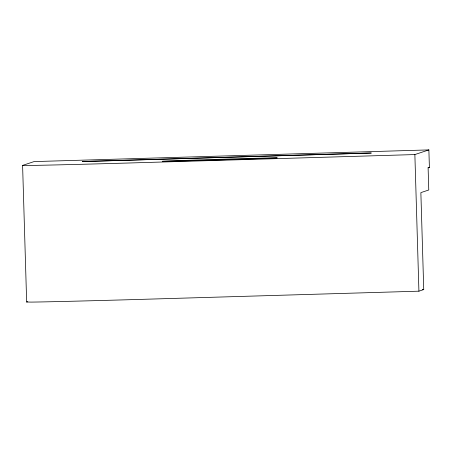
<?xml version="1.0" encoding="UTF-8"?>
<svg xmlns="http://www.w3.org/2000/svg" width="452" height="452" viewBox="0 0 452 452"><rect width="100%" height="100%" fill="white"/><g stroke="black" fill="none" stroke-linecap="round" stroke-linejoin="round"><path stroke-width="0.68" d="M22.6 165.409L34.081 161.59L428.875 149.906L429.4 167.534L428.112 167.963L428.767 189.998L420.863 192.625L423.739 289.574L418.919 291.178L130.769 299.676A143.386 0.751 -1.7 0 1 31.194 302.094L26.657 302.021L22.6 165.409L27.137 165.483A143.386 0.751 -1.7 0 0 126.713 163.065L414.868 154.567L428.875 149.906M26.657 302.021L27.798 301.637M427.987 167.579L429.4 167.534M422.326 289.619L423.739 289.574M414.868 154.567L418.919 291.178M83.643 161.488L82.281 161.579L371.329 153.025L83.643 161.488M190.495 160.703A57.314 0.299 -1.7 0 0 277.274 157.872A57.314 0.299 -1.7 0 0 192.213 160.132A57.314 0.299 -1.7 0 0 190.495 160.703"/></g></svg>
